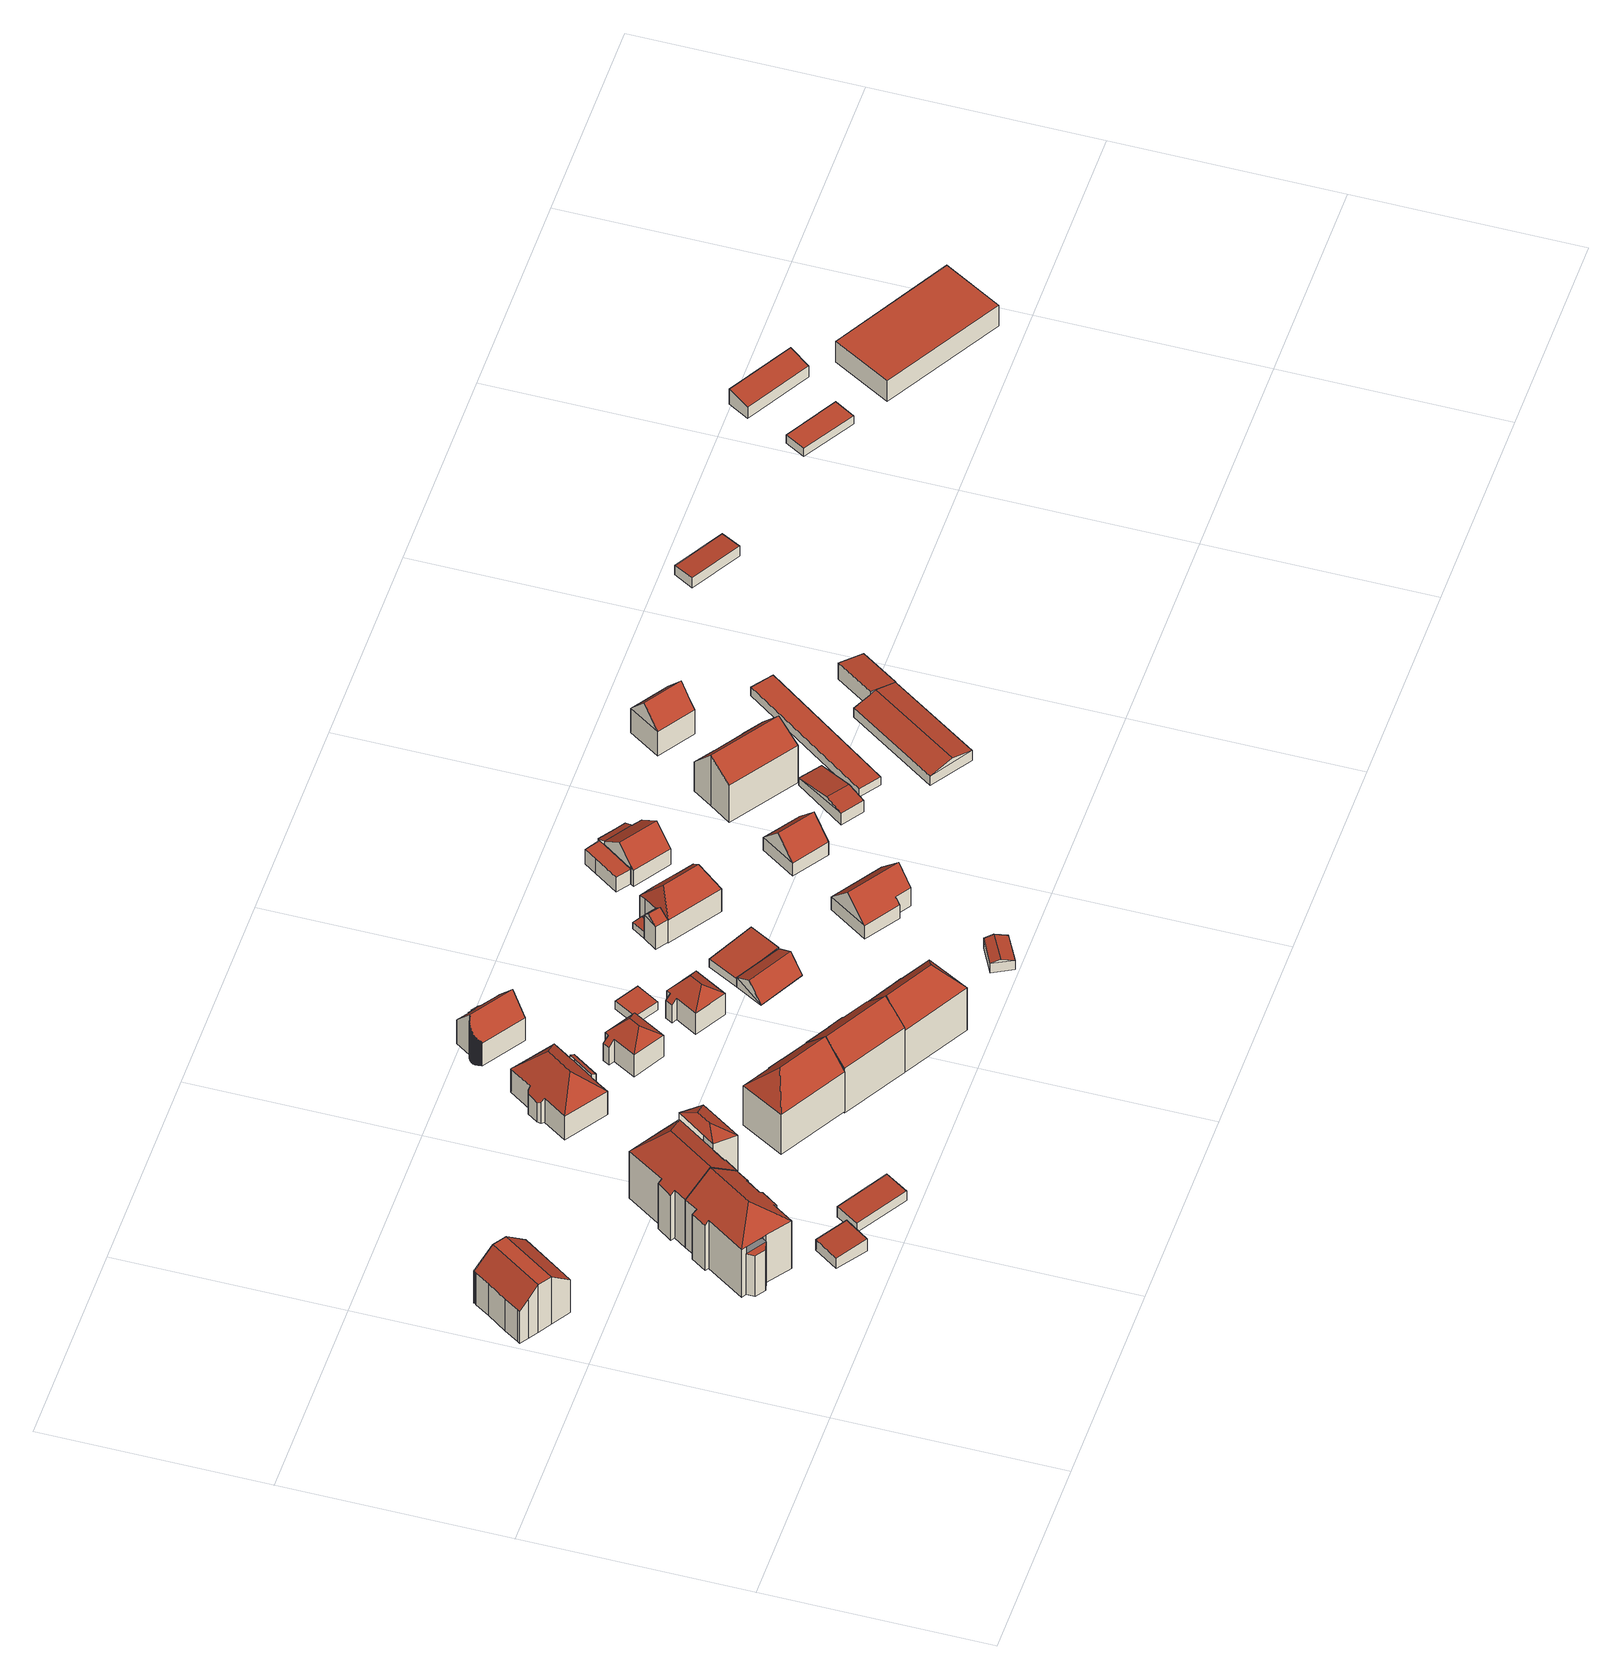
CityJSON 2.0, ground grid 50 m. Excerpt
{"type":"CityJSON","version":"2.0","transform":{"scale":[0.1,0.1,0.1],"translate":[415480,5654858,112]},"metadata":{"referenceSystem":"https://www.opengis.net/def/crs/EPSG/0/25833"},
"CityObjects":{
"building1":{"type":"Building","attributes":{"Dachtyp_tdc":"tdcCutGableRoof","Gemeindeschluessel":14612000,"Dachneigung":43.59,"QualitaetDacherkennung":43,"Geometrietyp2DReferenz":"3000","measuredHeight":13.59,"function":"31001_9998","roofType":"9999"},"geometry":[{"type":"Solid","lod":"2","boundaries":[[[[0,1,2,3]],[[1,4,5,2]],[[4,6,7,5]],[[6,8,9,7]],[[8,10,11,9]],[[10,12,13,11]],[[12,14,15,13]],[[14,16,17,15]],[[16,18,19,17]],[[18,20,21,19]],[[20,22,23,21]],[[22,24,25,23]],[[24,26,27,25]],[[26,0,3,27]],[[16,14,12,10,8,6,4,1,0,26]],[[24,22,20,18]],[[26,24,18,16]],[[3,2,5,7,9,11,13,15,17,19,21,23,25,27]]]],"semantics":{"surfaces":[{"type":"WallSurface"},{"type":"RoofSurface"},{"type":"GroundSurface"}],"values":[[0,0,0,0,0,0,0,0,0,0,0,0,0,0,1,1,1,2]]}}]},
"building2":{"type":"Building","attributes":{"Gemeindeschluessel":14612000,"Geometrietyp2DReferenz":"3000","function":"31001_9998","roofType":"9999"},"children":["building2-1","building2-2"]},
"building2-1":{"type":"BuildingPart","attributes":{"Dachtyp_tdc":"tdcPolyFlatRoof","Dachneigung":0,"QualitaetDacherkennung":18,"Geometrietyp2DReferenz":"3000","measuredHeight":11.73,"roofType":"1000"},"parents":["building2"],"geometry":[{"type":"MultiSurface","lod":"2","boundaries":[[[28,29,30,31]],[[29,32,33,30]],[[32,34,35,33]],[[34,32,29,28]],[[31,30,33,35]]],"semantics":{"surfaces":[{"type":"WallSurface"},{"type":"RoofSurface"},{"type":"GroundSurface"}],"values":[0,0,0,1,2]}}]},
"building2-2":{"type":"BuildingPart","attributes":{"Dachtyp_tdc":"tdcHipAndGableRoof","Dachneigung":38.54,"QualitaetDacherkennung":70,"Geometrietyp2DReferenz":"3000","measuredHeight":18.79,"roofType":"5000"},"parents":["building2"],"geometry":[{"type":"MultiSurface","lod":"2","boundaries":[[[36,37,38,39]],[[37,40,41,38]],[[40,42,43,41]],[[42,44,45,43]],[[44,46,47,45]],[[46,48,49,47]],[[48,50,51,49]],[[50,52,53,51]],[[52,54,55,53]],[[54,56,57,55]],[[56,58,59,57]],[[58,60,28,31,59]],[[61,35,34]],[[61,62,63,35]],[[62,64,65,63]],[[64,66,67,65]],[[66,36,39,67]],[[62,61,60,58,68]],[[58,56,54,52,50,48,46,44,42,68]],[[42,40,37,36,66,64,62,68]],[[39,38,41,43,45,47,49,51,53,55,57,59,31,35,63,65,67]]],"semantics":{"surfaces":[{"type":"WallSurface"},{"type":"RoofSurface"},{"type":"GroundSurface"}],"values":[0,0,0,0,0,0,0,0,0,0,0,0,0,0,0,0,0,1,1,1,2]}}]},
"building3":{"type":"Building","attributes":{"Dachtyp_tdc":"tdcPolyFlatRoof","Gemeindeschluessel":14612000,"Dachneigung":3.47,"QualitaetDacherkennung":85,"Geometrietyp2DReferenz":"3000","measuredHeight":3.47,"function":"31001_9998","roofType":"2100"},"geometry":[{"type":"Solid","lod":"2","boundaries":[[[[69,70,71,72]],[[70,73,74,71]],[[73,75,76,74]],[[75,69,72,76]],[[75,73,70,69]],[[72,71,74,76]]]],"semantics":{"surfaces":[{"type":"WallSurface"},{"type":"RoofSurface"},{"type":"GroundSurface"}],"values":[[0,0,0,0,1,2]]}}]},
"building4":{"type":"Building","attributes":{"Dachtyp_tdc":"tdcPolyFlatRoof","Gemeindeschluessel":14612000,"Dachneigung":3.12,"QualitaetDacherkennung":83,"Geometrietyp2DReferenz":"3000","measuredHeight":3,"function":"31001_9998","roofType":"2100"},"geometry":[{"type":"Solid","lod":"2","boundaries":[[[[77,78,79,80]],[[78,81,82,79]],[[81,83,84,82]],[[83,77,80,84]],[[83,81,78,77]],[[80,79,82,84]]]],"semantics":{"surfaces":[{"type":"WallSurface"},{"type":"RoofSurface"},{"type":"GroundSurface"}],"values":[[0,0,0,0,1,2]]}}]},
"building5":{"type":"Building","attributes":{"Gemeindeschluessel":14612000,"Geometrietyp2DReferenz":"3000","function":"31001_9998","roofType":"9999"},"children":["building5-1","building5-2"]},
"building5-1":{"type":"BuildingPart","attributes":{"Dachtyp_tdc":"tdcHipRoof","Dachneigung":37.8,"QualitaetDacherkennung":36,"Geometrietyp2DReferenz":"3000","measuredHeight":16.92,"roofType":"3200"},"parents":["building5"],"geometry":[{"type":"MultiSurface","lod":"2","boundaries":[[[85,86,87,88,89]],[[86,90,91,87]],[[90,92,93,94,91]],[[92,90,95]],[[86,85,96,97]],[[90,86,97,95]],[[96,92,95,97]],[[94,98,88,87,91]]],"semantics":{"surfaces":[{"type":"WallSurface"},{"type":"RoofSurface"},{"type":"GroundSurface"}],"values":[0,0,0,1,1,1,1,2]}}]},
"building5-2":{"type":"BuildingPart","attributes":{"Dachtyp_tdc":"tdcHipAndGableRoof","Dachneigung":38.94,"QualitaetDacherkennung":48,"Geometrietyp2DReferenz":"3000","measuredHeight":18.89,"roofType":"5000"},"parents":["building5"],"geometry":[{"type":"MultiSurface","lod":"2","boundaries":[[[99,100,45,101]],[[100,102,103,45]],[[102,104,41,103]],[[104,105,106,41]],[[105,107,108,106]],[[107,109,110,108]],[[109,111,112,110]],[[111,113,114,112]],[[113,115,116,114]],[[115,89,88,116]],[[93,117,118,94]],[[117,99,101,118]],[[119,89,115,113,120]],[[113,111,109,107,105,104,102,120]],[[102,100,99,117,93,119,120]],[[101,45,103,41,106,108,110,112,114,116,88,98,94,118]]],"semantics":{"surfaces":[{"type":"WallSurface"},{"type":"RoofSurface"},{"type":"GroundSurface"}],"values":[0,0,0,0,0,0,0,0,0,0,0,0,1,1,1,2]}}]},
"building6":{"type":"Building","attributes":{"Dachtyp_tdc":"tdcHipAndGableRoof","Gemeindeschluessel":14612000,"Dachneigung":47,"QualitaetDacherkennung":70,"Geometrietyp2DReferenz":"3000","measuredHeight":17.41,"function":"31001_9998","roofType":"5000"},"geometry":[{"type":"Solid","lod":"2","boundaries":[[[[121,122,123,124]],[[122,125,126,123]],[[125,127,128,126]],[[127,129,130,128]],[[129,131,132,130]],[[131,133,134,132]],[[133,135,136,134]],[[135,137,138,136]],[[137,121,124,138]],[[133,131,139]],[[131,129,127,139]],[[127,125,122,121,137,135,133,139]],[[124,123,126,128,130,132,134,136,138]]]],"semantics":{"surfaces":[{"type":"WallSurface"},{"type":"RoofSurface"},{"type":"GroundSurface"}],"values":[[0,0,0,0,0,0,0,0,0,1,1,1,2]]}}]},
"building7":{"type":"Building","attributes":{"Gemeindeschluessel":14612000,"Geometrietyp2DReferenz":"3000","function":"31001_9998","roofType":"9999"},"children":["building7-1","building7-2"]},
"building7-1":{"type":"BuildingPart","attributes":{"Dachtyp_tdc":"tdcPolyFlatRoof","Dachneigung":29.67,"QualitaetDacherkennung":46,"Geometrietyp2DReferenz":"3000","measuredHeight":7.54,"roofType":"2100"},"parents":["building7"],"geometry":[{"type":"MultiSurface","lod":"2","boundaries":[[[140,141,142]],[[140,143,144,141]],[[143,145,146,144]],[[145,147,148,149,146]],[[147,145,143,140]],[[141,144,146,149]]],"semantics":{"surfaces":[{"type":"WallSurface"},{"type":"RoofSurface"},{"type":"GroundSurface"}],"values":[0,0,0,0,1,2]}}]},
"building7-2":{"type":"BuildingPart","attributes":{"Dachtyp_tdc":"tdcHipRoof","Dachneigung":44.47,"QualitaetDacherkennung":72,"Geometrietyp2DReferenz":"3000","measuredHeight":12.12,"roofType":"3200"},"parents":["building7"],"geometry":[{"type":"MultiSurface","lod":"2","boundaries":[[[150,151,152,153]],[[151,154,155,152]],[[154,156,157,155]],[[158,159,160,161]],[[159,142,141,160]],[[148,162,163,149]],[[162,164,165,163]],[[164,166,167,165]],[[166,168,169,167]],[[168,170,171,169]],[[170,150,153,171]],[[166,164,172]],[[159,158,173]],[[164,162,148,142,159,173,172]],[[158,156,154,151,150,170,168,166,172,173]],[[153,152,155,157,161,160,141,149,163,165,167,169,171]],[[156,158,161,157]]],"semantics":{"surfaces":[{"type":"WallSurface"},{"type":"RoofSurface"},{"type":"GroundSurface"}],"values":[0,0,0,0,0,0,0,0,0,0,0,1,1,1,1,2,0]}}]},
"building8":{"type":"Building","attributes":{"Dachtyp_tdc":"tdcFreeFormRoof","Gemeindeschluessel":14612000,"Dachneigung":46.44,"QualitaetDacherkennung":49,"Geometrietyp2DReferenz":"3000","measuredHeight":17.77,"function":"31001_9998","roofType":"5000"},"geometry":[{"type":"Solid","lod":"2","boundaries":[[[[174,175,176,177]],[[175,178,179,176]],[[178,180,181,179]],[[180,182,183,181]],[[182,184,185,183]],[[184,186,187,185]],[[186,188,189,187]],[[188,190,191,189]],[[190,174,177,191]],[[188,186,184,182,180,178,175,192,193]],[[190,193,192,174]],[[175,174,192]],[[190,188,193]],[[177,176,179,181,183,185,187,189,191]]]],"semantics":{"surfaces":[{"type":"WallSurface"},{"type":"RoofSurface"},{"type":"GroundSurface"}],"values":[[0,0,0,0,0,0,0,0,0,1,1,0,0,2]]}}]},
"building9":{"type":"Building","attributes":{"Dachtyp_tdc":"tdcHipRoof","Gemeindeschluessel":14612000,"Dachneigung":40.96,"QualitaetDacherkennung":72,"Geometrietyp2DReferenz":"3000","measuredHeight":9.68,"function":"31001_9998","roofType":"3200"},"geometry":[{"type":"Solid","lod":"2","boundaries":[[[[194,195,196,197]],[[195,198,199,196]],[[198,200,201,199]],[[200,202,203,201]],[[202,204,205,203]],[[204,206,207,205]],[[206,208,209,207]],[[208,194,197,209]],[[200,198,210]],[[204,202,211]],[[198,195,194,208,206,204,211,210]],[[202,200,210,211]],[[197,196,199,201,203,205,207,209]]]],"semantics":{"surfaces":[{"type":"WallSurface"},{"type":"RoofSurface"},{"type":"GroundSurface"}],"values":[[0,0,0,0,0,0,0,0,1,1,1,1,2]]}}]},
"building10":{"type":"Building","attributes":{"Dachtyp_tdc":"tdcGableRoof","Gemeindeschluessel":14612000,"Dachneigung":49.13,"QualitaetDacherkennung":76,"Geometrietyp2DReferenz":"3000","measuredHeight":11.52,"function":"31001_9998","roofType":"3100"},"geometry":[{"type":"Solid","lod":"2","boundaries":[[[[212,213,214,215]],[[213,216,217,214]],[[216,218,219,217]],[[218,220,221,219]],[[220,222,223,221]],[[222,224,225,223]],[[224,226,227,225]],[[226,228,229,227]],[[228,230,231,229]],[[230,232,233,231]],[[232,234,235,233]],[[234,236,237,235]],[[236,238,239,237]],[[238,240,241,239]],[[240,242,243,241]],[[242,244,245,243]],[[244,246,247,245]],[[246,248,249,247]],[[248,250,251,249]],[[250,252,253,251]],[[252,254,255,253]],[[254,256,257,255]],[[256,258,259,257]],[[258,260,261,259]],[[260,262,263,261]],[[262,264,265,263]],[[264,266,267,265]],[[266,268,269,267]],[[268,270,271,269]],[[270,272,273,271]],[[272,274,275,273]],[[274,276,277,275]],[[276,278,279,277]],[[278,280,281,279]],[[280,282,283,281]],[[282,284,285,283]],[[284,286,287,285]],[[286,288,289,287]],[[288,290,291,289]],[[290,292,293,291]],[[292,294,295,293]],[[294,296,297,295]],[[296,298,299,297]],[[298,300,301,299]],[[300,302,303,301]],[[302,212,215,303]],[[298,296,294,292,290,288,286,284,282,280,278,276]],[[276,274,272,270,268,266,264,262,260,258,256,254,252,250,248,246,244,242,240,238,236,234,232,230,228,226,224,222,220,218,216,213,212,302,300,298]],[[215,214,217,219,221,223,225,227,229,231,233,235,237,239,241,243,245,247,249,251,253,255,257,259,261,263,265,267,269,271,273,275,277,279,281,283,285,287,289,291,293,295,297,299,301,303]]]],"semantics":{"surfaces":[{"type":"WallSurface"},{"type":"RoofSurface"},{"type":"GroundSurface"}],"values":[[0,0,0,0,0,0,0,0,0,0,0,0,0,0,0,0,0,0,0,0,0,0,0,0,0,0,0,0,0,0,0,0,0,0,0,0,0,0,0,0,0,0,0,0,0,0,1,1,2]]}}]},
"building11":{"type":"Building","attributes":{"Dachtyp_tdc":"tdcHipAndGableRoof","Gemeindeschluessel":14612000,"Dachneigung":47.4,"QualitaetDacherkennung":69,"Geometrietyp2DReferenz":"3000","measuredHeight":17.89,"function":"31001_9998","roofType":"5000"},"geometry":[{"type":"Solid","lod":"2","boundaries":[[[[188,304,187,189]],[[304,305,306,187]],[[305,307,308,306]],[[307,309,310,308]],[[309,311,312,310]],[[311,313,314,312]],[[313,315,316,314]],[[315,317,191,316]],[[317,318,319,191]],[[318,188,189,319]],[[315,313,320]],[[313,311,309,307,305,304,188,318,320]],[[318,317,315,320]],[[189,187,306,308,310,312,314,316,191,319]]]],"semantics":{"surfaces":[{"type":"WallSurface"},{"type":"RoofSurface"},{"type":"GroundSurface"}],"values":[[0,0,0,0,0,0,0,0,0,0,1,1,1,2]]}}]},
"building12":{"type":"Building","attributes":{"Dachtyp_tdc":"tdcHipRoof","Gemeindeschluessel":14612000,"Dachneigung":40.89,"QualitaetDacherkennung":74,"Geometrietyp2DReferenz":"3000","measuredHeight":9.59,"function":"31001_9998","roofType":"3200"},"geometry":[{"type":"Solid","lod":"2","boundaries":[[[[321,322,323,324]],[[322,325,326,323]],[[325,327,328,326]],[[327,329,330,328]],[[331,332,333,334]],[[332,335,336,333]],[[335,321,324,336]],[[327,325,337]],[[331,329,338]],[[325,322,321,335,332,331,338,337]],[[329,327,337,338]],[[324,323,326,328,330,334,333,336]],[[329,331,334,330]]]],"semantics":{"surfaces":[{"type":"WallSurface"},{"type":"RoofSurface"},{"type":"GroundSurface"}],"values":[[0,0,0,0,0,0,0,1,1,1,1,2,0]]}}]},
"building13":{"type":"Building","attributes":{"Dachtyp_tdc":"tdcPolyFlatRoof","Gemeindeschluessel":14612000,"Dachneigung":0,"QualitaetDacherkennung":73,"Geometrietyp2DReferenz":"3000","measuredHeight":2.37,"function":"31001_9998","roofType":"1000"},"geometry":[{"type":"Solid","lod":"2","boundaries":[[[[339,340,341,342]],[[340,343,344,341]],[[343,345,346,344]],[[345,339,342,346]],[[345,343,340,339]],[[342,341,344,346]]]],"semantics":{"surfaces":[{"type":"WallSurface"},{"type":"RoofSurface"},{"type":"GroundSurface"}],"values":[[0,0,0,0,1,2]]}}]},
"building14":{"type":"Building","attributes":{"Dachtyp_tdc":"tdcGableRoof","Gemeindeschluessel":14612000,"Dachneigung":52.95,"QualitaetDacherkennung":12,"Geometrietyp2DReferenz":"3000","measuredHeight":4.56,"function":"31001_9998","roofType":"3100"},"geometry":[{"type":"Solid","lod":"2","boundaries":[[[[347,348,349,350]],[[348,351,352,349]],[[351,353,354,352]],[[353,347,350,354]],[[351,348,355]],[[347,353,356]],[[348,347,356,355]],[[353,351,355,356]],[[350,349,352,354]]]],"semantics":{"surfaces":[{"type":"WallSurface"},{"type":"RoofSurface"},{"type":"GroundSurface"}],"values":[[0,0,0,0,0,0,1,1,2]]}}]},
"building15":{"type":"Building","attributes":{"Dachtyp_tdc":"tdcPolyFlatRoof","Gemeindeschluessel":14612000,"Dachneigung":4.08,"QualitaetDacherkennung":59,"Geometrietyp2DReferenz":"3000","measuredHeight":3.1,"function":"31001_9998","roofType":"2100"},"geometry":[{"type":"Solid","lod":"2","boundaries":[[[[357,358,359,360]],[[358,361,349,359]],[[361,362,350,349]],[[362,357,360,350]],[[362,361,358,357]],[[360,359,349,350]]]],"semantics":{"surfaces":[{"type":"WallSurface"},{"type":"RoofSurface"},{"type":"GroundSurface"}],"values":[[0,0,0,0,1,2]]}}]},
"building16":{"type":"Building","attributes":{"Dachtyp_tdc":"tdcGableRoof","Gemeindeschluessel":14612000,"Dachneigung":16.76,"QualitaetDacherkennung":78,"Geometrietyp2DReferenz":"3000","measuredHeight":3.5,"function":"31001_9998","roofType":"3100"},"geometry":[{"type":"Solid","lod":"2","boundaries":[[[[363,364,365,366]],[[364,367,368,365]],[[367,369,370,368]],[[369,363,366,370]],[[367,364,371]],[[363,369,372]],[[364,363,372,371]],[[369,367,371,372]],[[366,365,368,370]]]],"semantics":{"surfaces":[{"type":"WallSurface"},{"type":"RoofSurface"},{"type":"GroundSurface"}],"values":[[0,0,0,0,0,0,1,1,2]]}}]},
"building17":{"type":"Building","attributes":{"Dachtyp_tdc":"tdcFreeFormRoof","Gemeindeschluessel":14612000,"Dachneigung":38.06,"QualitaetDacherkennung":8,"Geometrietyp2DReferenz":"3000","measuredHeight":3,"function":"31001_9998","roofType":"5000"},"geometry":[{"type":"Solid","lod":"2","boundaries":[[[[373,374,375,376]],[[374,377,378,375]],[[377,379,380,378]],[[379,373,376,380]],[[381,382,379,377]],[[381,377,374]],[[382,381,374,373]],[[382,373,379]],[[376,375,378,380]]]],"semantics":{"surfaces":[{"type":"WallSurface"},{"type":"RoofSurface"},{"type":"GroundSurface"}],"values":[[0,0,0,0,1,1,1,1,2]]}}]},
"building18":{"type":"Building","attributes":{"Gemeindeschluessel":14612000,"Geometrietyp2DReferenz":"3000","function":"31001_9998","roofType":"9999"},"children":["building18-1","building18-2","building18-3"]},
"building18-1":{"type":"BuildingPart","attributes":{"Dachtyp_tdc":"tdcGableRoof","Dachneigung":35.93,"QualitaetDacherkennung":46,"Geometrietyp2DReferenz":"3000","measuredHeight":8.23,"roofType":"3100"},"parents":["building18"],"geometry":[{"type":"MultiSurface","lod":"2","boundaries":[[[383,384,385,386]],[[384,387,388,385]],[[387,389,390,391,388]],[[387,384,392]],[[383,393,389,394]],[[384,383,394,392]],[[389,387,392,394]],[[386,385,388,391]]],"semantics":{"surfaces":[{"type":"WallSurface"},{"type":"RoofSurface"},{"type":"GroundSurface"}],"values":[0,0,0,0,0,1,1,2]}}]},
"building18-2":{"type":"BuildingPart","attributes":{"Dachtyp_tdc":"tdcHipRoof","Dachneigung":47.55,"QualitaetDacherkennung":73,"Geometrietyp2DReferenz":"3000","measuredHeight":11.36,"roofType":"3200"},"parents":["building18"],"geometry":[{"type":"MultiSurface","lod":"2","boundaries":[[[395,396,397,398]],[[396,399,400,397]],[[399,383,386,400]],[[390,401,402,391]],[[401,403,404,402]],[[403,405,406,407,404]],[[408,395,398,409,410]],[[396,395,411]],[[403,401,390,393,383,399,412]],[[395,408,405,403,412,411]],[[399,396,411,412]],[[398,397,400,386,391,402,404,407,409]]],"semantics":{"surfaces":[{"type":"WallSurface"},{"type":"RoofSurface"},{"type":"GroundSurface"}],"values":[0,0,0,0,0,0,0,1,1,1,1,2]}}]},
"building18-3":{"type":"BuildingPart","attributes":{"Dachtyp_tdc":"tdcFreeFormRoof","Dachneigung":52.11,"QualitaetDacherkennung":13,"Geometrietyp2DReferenz":"3000","measuredHeight":4.36,"roofType":"5000"},"parents":["building18"],"geometry":[{"type":"MultiSurface","lod":"2","boundaries":[[[413,414,415,416]],[[414,410,409,415]],[[406,413,416,407]],[[417,410,414]],[[418,417,414,413]],[[417,418,406,410]],[[406,418,413]],[[416,415,409,407]]],"semantics":{"surfaces":[{"type":"WallSurface"},{"type":"RoofSurface"},{"type":"GroundSurface"}],"values":[0,0,0,1,1,1,0,2]}}]},
"building19":{"type":"Building","attributes":{"Dachtyp_tdc":"tdcFreeFormRoof","Gemeindeschluessel":14612000,"Dachneigung":46.83,"QualitaetDacherkennung":86,"Geometrietyp2DReferenz":"3000","measuredHeight":9.27,"function":"31001_9998","roofType":"5000"},"geometry":[{"type":"Solid","lod":"2","boundaries":[[[[419,420,421,422]],[[420,423,424,421]],[[423,425,426,424]],[[425,427,428,426]],[[427,429,430,428]],[[429,419,422,430]],[[429,427,431,432,420,419]],[[431,425,423,432]],[[423,420,432]],[[427,425,431]],[[422,421,424,426,428,430]]]],"semantics":{"surfaces":[{"type":"WallSurface"},{"type":"RoofSurface"},{"type":"GroundSurface"}],"values":[[0,0,0,0,0,0,1,1,0,0,2]]}}]},
"building20":{"type":"Building","attributes":{"Gemeindeschluessel":14612000,"Geometrietyp2DReferenz":"3000","function":"31001_9998","roofType":"9999"},"children":["building20-1","building20-2","building20-3"]},
"building20-1":{"type":"BuildingPart","attributes":{"Dachtyp_tdc":"tdcPolyFlatRoof","Dachneigung":30.18,"QualitaetDacherkennung":60,"Geometrietyp2DReferenz":"3000","measuredHeight":5.63,"roofType":"2100"},"parents":["building20"],"geometry":[{"type":"MultiSurface","lod":"2","boundaries":[[[433,434,435]],[[433,436,437,434]],[[436,438,439,437]],[[438,440,441,439]],[[440,442,443,444,445,441]],[[442,440,438,436,433,446]],[[447,434,437,439,441,445]]],"semantics":{"surfaces":[{"type":"WallSurface"},{"type":"RoofSurface"},{"type":"GroundSurface"}],"values":[0,0,0,0,0,1,2]}}]},
"building20-2":{"type":"BuildingPart","attributes":{"Dachtyp_tdc":"tdcGableRoof","Dachneigung":47.27,"QualitaetDacherkennung":61,"Geometrietyp2DReferenz":"3000","measuredHeight":9.12,"roofType":"3100"},"parents":["building20"],"geometry":[{"type":"MultiSurface","lod":"2","boundaries":[[[448,449,450,451]],[[449,452,453,454,450]],[[444,455,456,445]],[[455,457,458,456]],[[457,448,451,458]],[[457,459,460,461,462,448]],[[443,463,460,459,464]],[[444,443,464,455]],[[455,464,459,457]],[[452,461,460,463,465]],[[448,462,449]],[[449,462,461,452]],[[451,450,454,447,445,456,458]]],"semantics":{"surfaces":[{"type":"WallSurface"},{"type":"RoofSurface"},{"type":"GroundSurface"}],"values":[0,0,0,0,0,1,1,0,0,0,0,0,2]}}]},
"building20-3":{"type":"BuildingPart","attributes":{"Dachtyp_tdc":"tdcPolyFlatRoof","Dachneigung":0,"QualitaetDacherkennung":51,"Geometrietyp2DReferenz":"3000","measuredHeight":4.18,"roofType":"1000"},"parents":["building20"],"geometry":[{"type":"MultiSurface","lod":"2","boundaries":[[[466,467,468,469]],[[467,470,471,468]],[[470,435,434,471]],[[453,466,469,454]],[[453,472,435,470,467,466]],[[469,468,471,434,447,454]]],"semantics":{"surfaces":[{"type":"WallSurface"},{"type":"RoofSurface"},{"type":"GroundSurface"}],"values":[0,0,0,0,1,2]}}]},
"building21":{"type":"Building","attributes":{"Dachtyp_tdc":"tdcGableRoof","Gemeindeschluessel":14612000,"Dachneigung":46.98,"QualitaetDacherkennung":81,"Geometrietyp2DReferenz":"3000","measuredHeight":8.6,"function":"31001_9998","roofType":"3100"},"geometry":[{"type":"Solid","lod":"2","boundaries":[[[[473,474,475,476]],[[474,477,478,475]],[[477,479,480,478]],[[479,473,476,480]],[[477,474,481]],[[473,479,482]],[[474,473,482,481]],[[479,477,481,482]],[[476,475,478,480]]]],"semantics":{"surfaces":[{"type":"WallSurface"},{"type":"RoofSurface"},{"type":"GroundSurface"}],"values":[[0,0,0,0,0,0,1,1,2]]}}]},
"building22":{"type":"Building","attributes":{"Dachtyp_tdc":"tdcGableRoof","Gemeindeschluessel":14612000,"Dachneigung":12.9,"QualitaetDacherkennung":67,"Geometrietyp2DReferenz":"3000","measuredHeight":4.12,"function":"31001_9998","roofType":"3100"},"geometry":[{"type":"Solid","lod":"2","boundaries":[[[[483,484,485,486]],[[484,487,488,485]],[[487,489,490,488]],[[489,483,486,490]],[[487,484,491]],[[483,489,492]],[[484,483,492,491]],[[489,487,491,492]],[[486,485,488,490]]]],"semantics":{"surfaces":[{"type":"WallSurface"},{"type":"RoofSurface"},{"type":"GroundSurface"}],"values":[[0,0,0,0,0,0,1,1,2]]}}]},
"building23":{"type":"Building","attributes":{"Dachtyp_tdc":"tdcGableRoof","Gemeindeschluessel":14612000,"Dachneigung":49.18,"QualitaetDacherkennung":60,"Geometrietyp2DReferenz":"3000","measuredHeight":14.29,"function":"31001_9998","roofType":"3100"},"geometry":[{"type":"Solid","lod":"2","boundaries":[[[[493,494,495,496]],[[494,497,498,495]],[[497,499,500,498]],[[499,501,502,500]],[[501,503,504,502]],[[503,505,506,504]],[[505,507,508,506]],[[507,509,510,508]],[[509,511,512,510]],[[511,493,496,512]],[[507,505,503,501,499,497,494,493]],[[493,511,509,507]],[[496,495,498,500,502,504,506,508,510,512]]]],"semantics":{"surfaces":[{"type":"WallSurface"},{"type":"RoofSurface"},{"type":"GroundSurface"}],"values":[[0,0,0,0,0,0,0,0,0,0,1,1,2]]}}]},
"building24":{"type":"Building","attributes":{"Dachtyp_tdc":"tdcPolyFlatRoof","Gemeindeschluessel":14612000,"Dachneigung":0,"QualitaetDacherkennung":88,"Geometrietyp2DReferenz":"3000","measuredHeight":2.36,"function":"31001_2000","roofType":"1000"},"geometry":[{"type":"Solid","lod":"2","boundaries":[[[[513,514,515,516]],[[514,517,518,515]],[[517,519,520,518]],[[519,513,516,520]],[[519,517,514,513]],[[516,515,518,520]]]],"semantics":{"surfaces":[{"type":"WallSurface"},{"type":"RoofSurface"},{"type":"GroundSurface"}],"values":[[0,0,0,0,1,2]]}}]},
"building25":{"type":"Building","attributes":{"Dachtyp_tdc":"tdcFreeFormRoof","Gemeindeschluessel":14612000,"Dachneigung":50.12,"QualitaetDacherkennung":69,"Geometrietyp2DReferenz":"3000","measuredHeight":11.85,"function":"31001_9998","roofType":"5000"},"geometry":[{"type":"Solid","lod":"2","boundaries":[[[[521,522,523,524]],[[522,525,526,523]],[[525,527,528,526]],[[527,529,530,528]],[[529,521,524,530]],[[531,527,525,532]],[[529,531,532,522,521]],[[529,527,531]],[[525,522,532]],[[524,523,526,528,530]]]],"semantics":{"surfaces":[{"type":"WallSurface"},{"type":"RoofSurface"},{"type":"GroundSurface"}],"values":[[0,0,0,0,0,1,1,0,0,2]]}}]},
"building26":{"type":"Building","attributes":{"Gemeindeschluessel":14612000,"Geometrietyp2DReferenz":"3000","function":"31001_2000","roofType":"9999"},"children":["building26-1","building26-2"]},
"building26-1":{"type":"BuildingPart","attributes":{"Dachtyp_tdc":"tdcGableRoof","Dachneigung":13.7,"QualitaetDacherkennung":77,"Geometrietyp2DReferenz":"3000","measuredHeight":4.03,"roofType":"3100"},"parents":["building26"],"geometry":[{"type":"MultiSurface","lod":"2","boundaries":[[[533,534,535,536]],[[534,537,538,535]],[[537,539,540,538]],[[541,533,536,542]],[[541,543,544,533]],[[534,544,543,545,537]],[[537,545,539]],[[533,544,534]],[[536,535,538,540,542]]],"semantics":{"surfaces":[{"type":"WallSurface"},{"type":"RoofSurface"},{"type":"GroundSurface"}],"values":[0,0,0,0,1,1,0,0,2]}}]},
"building26-2":{"type":"BuildingPart","attributes":{"Dachtyp_tdc":"tdcPolyFlatRoof","Dachneigung":14.09,"QualitaetDacherkennung":78,"Geometrietyp2DReferenz":"3000","measuredHeight":4.63,"roofType":"2100"},"parents":["building26"],"geometry":[{"type":"MultiSurface","lod":"2","boundaries":[[[546,547,548,549]],[[547,550,541,542,548]],[[551,546,549,540,539,545]],[[551,550,547,546]],[[549,548,542,540]]],"semantics":{"surfaces":[{"type":"WallSurface"},{"type":"RoofSurface"},{"type":"GroundSurface"}],"values":[0,0,0,1,2]}}]},
"building27":{"type":"Building","attributes":{"Dachtyp_tdc":"tdcPolyFlatRoof","Gemeindeschluessel":14612000,"Dachneigung":2.89,"QualitaetDacherkennung":75,"Geometrietyp2DReferenz":"3000","measuredHeight":2.84,"function":"31001_2000","roofType":"2100"},"geometry":[{"type":"Solid","lod":"2","boundaries":[[[[552,553,554,555]],[[553,556,557,554]],[[556,558,559,557]],[[558,552,555,559]],[[558,556,553,552]],[[555,554,557,559]]]],"semantics":{"surfaces":[{"type":"WallSurface"},{"type":"RoofSurface"},{"type":"GroundSurface"}],"values":[[0,0,0,0,1,2]]}}]},
"building28":{"type":"Building","attributes":{"Dachtyp_tdc":"tdcPolyFlatRoof","Gemeindeschluessel":14612000,"Dachneigung":0,"QualitaetDacherkennung":69,"Geometrietyp2DReferenz":"3000","measuredHeight":2.35,"function":"31001_2000","roofType":"1000"},"geometry":[{"type":"Solid","lod":"2","boundaries":[[[[560,561,562,563]],[[561,564,565,562]],[[564,566,567,565]],[[566,560,563,567]],[[566,564,561,560]],[[563,562,565,567]]]],"semantics":{"surfaces":[{"type":"WallSurface"},{"type":"RoofSurface"},{"type":"GroundSurface"}],"values":[[0,0,0,0,1,2]]}}]},
"building29":{"type":"Building","attributes":{"Dachtyp_tdc":"tdcPolyFlatRoof","Gemeindeschluessel":14612000,"Dachneigung":12.81,"QualitaetDacherkennung":85,"Geometrietyp2DReferenz":"3000","measuredHeight":4.3,"function":"31001_2000","roofType":"2100"},"geometry":[{"type":"Solid","lod":"2","boundaries":[[[[568,569,570,571]],[[569,572,573,570]],[[572,574,575,573]],[[574,568,571,575]],[[574,572,569,568]],[[571,570,573,575]]]],"semantics":{"surfaces":[{"type":"WallSurface"},{"type":"RoofSurface"},{"type":"GroundSurface"}],"values":[[0,0,0,0,1,2]]}}]},
"building30":{"type":"Building","attributes":{"Dachtyp_tdc":"tdcPolyFlatRoof","Gemeindeschluessel":14612000,"Dachneigung":0,"QualitaetDacherkennung":45,"Geometrietyp2DReferenz":"3000","measuredHeight":5.92,"function":"31001_2000","roofType":"1000"},"geometry":[{"type":"Solid","lod":"2","boundaries":[[[[576,577,578,579]],[[577,580,581,578]],[[580,582,583,581]],[[582,576,579,583]],[[582,580,577,576]],[[579,578,581,583]]]],"semantics":{"surfaces":[{"type":"WallSurface"},{"type":"RoofSurface"},{"type":"GroundSurface"}],"values":[[0,0,0,0,1,2]]}}]}
},
"vertices":[
[18,632,135],[0,644,115],[0,644,24],[18,632,24],[4,650,115],[4,650,24],[25,682,115],[25,682,24],[55,725,115],[55,725,24],[76,758,115],[76,758,24],[79,761,115],[79,761,24],[80,764,115],[80,764,24],[120,737,160],[120,737,24],[149,718,160],[149,718,24],[190,690,118],[190,690,24],[111,573,118],[111,573,24],[70,599,160],[70,599,24],[40,618,160],[40,618,24],
[302,225,142],[281,220,142],[281,220,25],[302,225,25],[259,235,142],[259,235,25],[259,254,142],[259,254,25],
[320,385,154],[328,378,162],[328,378,25],[320,385,25],[347,407,162],[347,407,25],[400,372,212],[400,372,25],[456,334,158],[456,334,25],[436,304,159],[436,304,25],[433,306,162],[433,306,25],[411,273,162],[411,273,25],[417,268,155],[417,268,25],[392,231,155],[392,231,25],[385,235,162],[385,235,25],[354,189,162],[354,189,25],[302,225,162],[259,254,162],[249,260,162],[249,260,25],[306,346,162],[306,346,25],[298,351,154],[298,351,25],[334,272,212],
[418,158,53],[482,114,58],[482,114,23],[418,158,23],[445,60,58],[445,60,23],[381,104,53],[381,104,23],
[494,97,41],[524,146,45],[524,146,15],[494,97,15],[638,78,45],[638,78,15],[608,28,41],[608,28,15],
[554,483,181],[605,449,163],[605,449,25],[554,483,25],[554,483,161],[546,359,162],[546,359,25],[492,394,181],[492,394,163],[492,394,25],[533,414,194],[553,482,182],[554,445,194],[553,482,25],
[476,363,160],[456,334,160],[476,363,25],[401,371,213],[401,371,25],[347,407,161],[366,435,161],[366,435,25],[357,440,153],[357,440,25],[381,474,154],[381,474,25],[388,469,161],[388,469,25],[443,553,160],[443,553,25],[516,508,160],[516,508,25],[472,365,164],[472,365,25],[553,482,162],[472,476,213],
[806,349,122],[804,346,126],[804,346,13],[806,349,13],[860,314,126],[860,314,13],[833,265,187],[833,265,13],[806,217,127],[806,217,13],[656,303,127],[656,303,13],[711,399,126],[711,399,13],[774,363,126],[774,363,13],[776,366,122],[776,366,13],[724,327,187],
[718,760,97],[718,760,22],[718,760,88],[727,754,91],[727,754,22],[688,697,91],[688,697,22],[680,703,97],[680,703,88],[680,703,22],
[591,789,78],[607,813,79],[607,813,22],[591,789,22],[614,815,83],[614,815,22],[620,813,89],[620,813,22],[654,863,89],[746,801,87],[746,801,22],[654,863,22],[679,704,88],[679,704,22],[652,662,88],[652,662,22],[560,723,90],[560,723,22],[595,775,90],[595,775,22],[590,781,82],[590,781,22],[633,734,143],[672,791,143],
[806,217,137],[860,314,127],[860,314,8],[806,217,8],[916,282,127],[916,282,8],[918,285,123],[918,285,8],[950,267,123],[950,267,8],[948,263,127],[948,263,8],[1002,232,127],[1002,232,8],[975,185,184],[975,185,8],[948,136,136],[948,136,8],[833,265,185],[975,184,185],
[792,714,70],[804,707,83],[804,707,21],[792,714,21],[809,715,83],[809,715,21],[879,675,82],[879,675,21],[837,602,82],[837,602,21],[767,642,83],[767,642,21],[796,692,83],[796,692,21],[783,699,70],[783,699,21],[830,671,117],[815,646,117],
[707,941,90],[706,942,91],[706,942,22],[707,941,22],[706,943,92],[706,943,22],[705,944,93],[705,944,22],[705,946,94],[705,946,22],[705,947,95],[705,947,22],[705,949,96],[705,949,22],[705,950,98],[705,950,22],[705,951,99],[705,951,22],[705,953,101],[705,953,22],[705,954,102],[705,954,22],[705,955,104],[705,955,22],[706,957,106],[706,957,22],[706,958,107],[706,958,22],[707,959,109],[707,959,22],[708,960,111],[708,960,22],[708,961,113],[708,961,22],[709,962,114],[709,962,22],[710,963,116],[710,963,22],[711,964,118],[711,964,22],[712,965,119],[712,965,22],[713,966,121],[713,966,22],[714,967,123],[714,967,22],[716,968,124],[716,968,22],[717,968,126],[717,968,22],[718,969,127],[718,969,22],[719,969,128],[719,969,22],[721,969,130],[721,969,22],[722,969,131],[722,969,22],[723,970,132],[723,970,22],[725,970,133],[725,970,22],[726,970,134],[726,970,22],[727,971,137],[727,971,22],[750,1005,89],[750,1005,22],[778,987,89],[778,987,22],[780,990,85],[780,990,22],[793,981,85],[793,981,22],[800,990,72],[800,990,22],[815,980,72],[815,980,22],[808,971,85],[808,971,22],[830,956,85],[830,956,22],[828,953,89],[828,953,22],[842,944,89],[842,944,22],[819,910,137],[819,910,22],[797,877,87],[797,877,22],[706,939,87],[706,939,22],
[1002,232,125],[1059,200,125],[1059,200,8],[1060,202,122],[1060,202,8],[1087,187,122],[1087,187,8],[1085,184,125],[1085,184,8],[1150,147,125],[1150,147,8],[1095,52,128],[1095,52,8],[948,136,127],[974,183,187],[974,183,8],[1081,122,187],
[938,629,72],[949,623,83],[949,623,22],[938,629,22],[954,632,83],[954,632,22],[1024,592,82],[1024,592,22],[982,519,82],[982,519,22],[912,559,83],[940,607,83],[940,607,22],[912,559,22],[929,613,72],[929,613,22],[976,589,117],[960,561,117],
[984,701,46],[954,650,46],[954,650,23],[984,701,23],[902,681,46],[902,681,23],[931,732,46],[931,732,23],
[1059,519,51],[1159,462,51],[1159,462,23],[1059,519,23],[1126,403,25],[1126,403,23],[1025,458,24],[1025,458,23],[1142,432,69],[1042,488,69],
[1096,587,46],[1197,531,54],[1197,531,23],[1096,587,23],[1159,462,54],[1059,519,46],
[1246,50,48],[1308,83,48],[1308,83,20],[1246,50,20],[1332,39,46],[1332,39,20],[1270,6,46],[1270,6,20],[1318,65,55],[1256,32,55],
[1176,745,43],[1156,716,43],[1156,716,25],[1176,745,25],[1131,733,43],[1131,733,25],[1150,762,43],[1150,762,25],[1152,737,55],[1159,747,55],
[1135,685,89],[1110,702,89],[1110,702,24],[1135,685,24],[1131,733,92],[1131,733,24],[1156,716,92],[1156,716,89],[1156,716,24],[1123,722,106],[1137,688,89],[1148,705,106],
[1297,682,88],[1247,608,89],[1247,608,24],[1297,682,24],[1134,684,89],[1134,684,24],[1176,745,89],[1176,745,24],[1184,758,88],[1184,758,24],[1213,739,88],[1213,739,59],[1213,739,24],[1259,708,88],[1259,708,24],[1259,708,59],[1253,657,138],[1178,708,138],
[1220,750,59],[1267,719,59],[1267,719,24],[1220,750,24],[1257,717,68],[1217,744,68],
[1331,264,64],[1256,314,64],[1256,314,26],[1331,264,26],[1314,401,63],[1314,401,26],[1421,329,63],[1421,329,26],[1370,253,77],[1370,253,26],[1338,274,77],[1338,274,26],[1392,285,119],[1284,357,119],
[1323,885,70],[1323,885,24],[1323,885,66],[1325,888,69],[1325,888,24],[1361,863,69],[1361,863,24],[1382,849,69],[1382,849,24],[1371,832,80],[1371,832,78],[1371,832,69],[1371,832,24],[1313,871,80],[1313,871,24],
[1262,795,69],[1267,802,69],[1267,802,24],[1262,795,24],[1266,802,69],[1266,802,66],[1266,802,24],[1391,818,69],[1391,818,24],[1340,742,69],[1340,742,24],[1364,778,115],[1286,831,115],[1266,802,78],[1267,802,78],[1313,871,78],[1391,818,78],[1313,871,69],
[1237,823,66],[1273,877,66],[1273,877,24],[1237,823,24],[1292,905,66],[1292,905,24],[1313,871,66],
[1431,578,61],[1508,526,61],[1508,526,25],[1431,578,25],[1456,450,62],[1456,450,25],[1380,501,62],[1380,501,25],[1482,488,111],[1406,539,111],
[1595,420,52],[1548,452,52],[1548,452,19],[1595,420,19],[1627,564,40],[1627,564,19],[1673,531,40],[1673,531,19],[1575,490,60],[1621,458,60],
[1523,715,162],[1551,758,102],[1551,758,19],[1523,715,19],[1593,729,102],[1593,729,19],[1592,728,104],[1592,728,19],[1653,687,104],[1653,687,19],[1654,689,102],[1654,689,19],[1696,660,102],[1696,660,19],[1667,618,162],[1667,618,19],[1634,568,125],[1634,568,19],[1489,666,125],[1489,666,19],
[1628,439,46],[1831,726,46],[1831,726,22],[1628,439,22],[1876,694,46],[1876,694,22],[1672,408,46],[1672,408,22],
[1696,801,93],[1616,854,93],[1616,854,24],[1696,801,24],[1663,924,92],[1663,924,24],[1742,871,92],[1742,871,24],[1707,819,118],[1707,819,24],[1719,836,142],[1640,889,142],
[1790,254,50],[1700,314,48],[1700,314,22],[1790,254,22],[1834,514,48],[1834,514,22],[1869,490,49],[1869,490,22],[1924,454,50],[1924,454,22],[1882,482,62],[1748,282,62],[1869,490,58],
[1925,574,68],[1980,538,51],[1980,538,22],[1925,574,22],[1924,454,51],[1869,490,68],
[2074,922,55],[2099,966,52],[2099,966,26],[2074,922,26],[2210,902,52],[2210,902,26],[2185,858,55],[2185,858,26],
[2484,817,48],[2509,861,48],[2509,861,25],[2484,817,25],[2625,794,48],[2625,794,25],[2598,748,48],[2598,748,25],
[2551,954,56],[2578,1000,68],[2578,1000,25],[2551,954,25],[2722,917,68],[2722,917,25],[2695,871,56],[2695,871,25],
[2938,551,85],[2675,702,85],[2675,702,26],[2938,551,26],[2749,832,85],[2749,832,26],[3013,682,85],[3013,682,26]
]}
